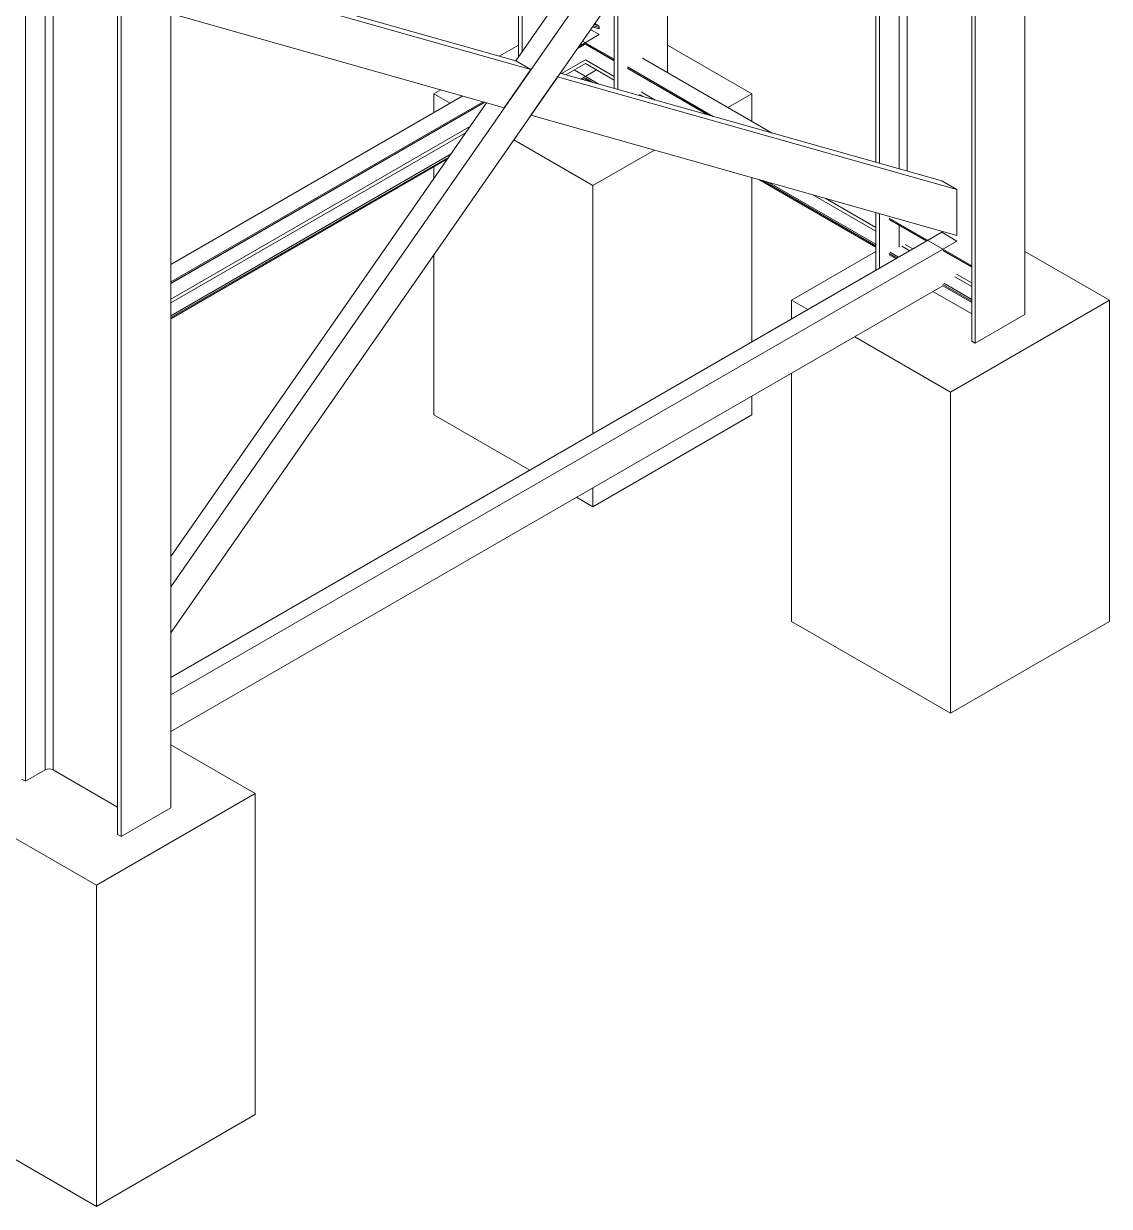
# Model space of a CAD drawing. Header units: millimetres. Extents: x 26816 to 90584, y 11074 to 56542.
# Drawn here: x 49165 to 51097, y 31359 to 33464 of the extents above; entities that cross this region are included whole.
import ezdxf

# ---------------------------------------------------------------- set-up
doc = ezdxf.new("R2010")
doc.units = ezdxf.units.MM
doc.layers.add('MAU_XAM', color=8, linetype='Continuous')
doc.layers.add('MAU_XANH', color=5, linetype='Continuous')

msp = doc.modelspace()

# ---------------------------------------------------------------- linework, layer by layer
at = {"layer": 'MAU_XAM', "linetype": 'Continuous', "lineweight": 0}
for p, q in [((50045.5, 33425.8), (50011.5, 33406.1)), ((50460.9, 33339), (50310.7, 33425.8)), ((49907.5, 33346.1), (49895.2, 33339)), ((49895.2, 33339), (49895.2, 33305.6)), ((49895.2, 33339), (49924.2, 33322.3)), ((50418.5, 33314.5), (50460.9, 33339)), ((50460.9, 33339), (50460.9, 33290)), ((50037.3, 33257), (50178.1, 33175.7)), ((50178.1, 33175.7), (50287.5, 33238.9)), ((49895.2, 33209.2), (49895.2, 33188.5)), ((50178.1, 33175.7), (50178.1, 32734.1)), ((50460.9, 33190), (50460.9, 32897.4)), ((49895.2, 33053), (49895.2, 32767.4)), ((50681.9, 33058.4), (50531.6, 32971.6)), ((51097.3, 32971.6), (50947.1, 33058.4)), ((50531.6, 32971.6), (50560.6, 32954.9)), ((50531.6, 32971.6), (50531.6, 32938.2)), ((50814.5, 32808.3), (51097.3, 32971.6)), ((51097.3, 32971.6), (51097.3, 32400)), ((50644.1, 32906.7), (50814.5, 32808.3)), ((50531.6, 32841.8), (50531.6, 32400)), ((50460.9, 32801), (50460.9, 32767.4)), ((50814.5, 32808.3), (50814.5, 32236.8)), ((49895.2, 32767.4), (50065.6, 32669.1)), ((50178.1, 32604.1), (50460.9, 32767.4)), ((50178.1, 32637.7), (50178.1, 32604.1)), ((50149, 32620.9), (50178.1, 32604.1)), ((50531.6, 32400), (50814.5, 32236.8)), ((50814.5, 32236.8), (51097.3, 32400)), ((49577, 32094), (49426.8, 32180.7)), ((49011.4, 32094), (49294.2, 31930.7)), ((49294.2, 31930.7), (49577, 32094)), ((49577, 32094), (49577, 31522.4)), ((49294.2, 31930.7), (49294.2, 31359.1)), ((49011.4, 31522.4), (49294.2, 31359.1)), ((49294.2, 31359.1), (49577, 31522.4))]:
    msp.add_line(p, q, dxfattribs=at)
at = {"layer": 'MAU_XANH', "linetype": 'Continuous', "lineweight": 0}
for p, q in [((50947.1, 32946.1), (50947.1, 36040.8)), ((50852.3, 32898.8), (50852.3, 35986.1)), ((50858.7, 32895.1), (50858.7, 35989.8)), ((49168, 32115.8), (49168, 35159.5)), ((49426.8, 32068.5), (49426.8, 35163.2)), ((49203, 32136), (49203, 35139.3)), ((49217.1, 32136), (49217.1, 35131.1)), ((49332, 32021.1), (49332, 35108.5)), ((49338.4, 32017.4), (49338.4, 35112.1)), ((49426.8, 32461.4), (50816.6, 34458.1)), ((50040.9, 33397.8), (50774.6, 34451.8)), ((49426.8, 32380), (50825.8, 34389.9)), ((50681.9, 33217), (50681.9, 34183.2)), ((50688.3, 33215.2), (50688.3, 34192.3)), ((50737.4, 33201.4), (50737.4, 34148.2)), ((50723.3, 33205.3), (50723.3, 34137.4)), ((50310.7, 33376.8), (50310.7, 33649.8)), ((50040.9, 33397.8), (49426.8, 33571)), ((50067.8, 33382.3), (49426.8, 33563.1)), ((50215.9, 33348.5), (50215.9, 33513.7)), ((50222.3, 33346.7), (50222.3, 33522.8)), ((50045.5, 33404.4), (50045.5, 33495)), ((50051.9, 33413.6), (50051.9, 33493.2)), ((50020.4, 33314.2), (49426.8, 33481.7)), ((50189.4, 33444.3), (50153, 33423.3)), ((50189.4, 33444.3), (50173.9, 33453.3)), ((50189.4, 33454.4), (50177.1, 33457.9)), ((50189.4, 33457), (50178.6, 33460)), ((50188, 33459.8), (50180, 33462.1)), ((50188, 33459.8), (50181.2, 33463.8)), ((50189.4, 33454.4), (50189.4, 33457)), ((50149.9, 33418.8), (50164.7, 33427.3)), ((50164.7, 33428), (50150.6, 33419.9)), ((50215.9, 33400.5), (50159.7, 33432.9)), ((50215.9, 33398.4), (50164.7, 33428)), ((50164.7, 33427.3), (50215.9, 33397.7)), ((50497.2, 33269.1), (50266.5, 33402.3)), ((50020.4, 33314.2), (50067.8, 33382.3)), ((50040.9, 33397.8), (50067.8, 33382.3)), ((50164.7, 33399.6), (50122, 33375)), ((50164.7, 33393.1), (50129.6, 33372.8)), ((50188.8, 33356.1), (50144.7, 33381.6)), ((50184.6, 33381.6), (50156.4, 33365.3)), ((50215.9, 33370), (50164.7, 33399.6)), ((50215.9, 33363.5), (50164.7, 33393.1)), ((50392.1, 33298.8), (50239.6, 33386.8)), ((50385.2, 33300.7), (50239.6, 33384.7)), ((50240, 33383.8), (50382.9, 33301.4)), ((50067.8, 33300.9), (50115.2, 33368.9)), ((50825.8, 33168.5), (50115.2, 33368.9)), ((50798.9, 33184), (50119.8, 33375.6)), ((50164.7, 33366.8), (50160.2, 33364.2)), ((50164.7, 33364.7), (50162.5, 33363.5)), ((50177.7, 33359.2), (50164.7, 33366.8)), ((50170.8, 33361.2), (50164.7, 33364.7)), ((50288.9, 33327.9), (50263.8, 33342.4)), ((49946.4, 33335.1), (49426.8, 33035.1)), ((49982.5, 33324.9), (49426.8, 33004.1)), ((49984.9, 33324.3), (49426.8, 33002.1)), ((49426.8, 33001.4), (49985.7, 33324)), ((49426.8, 32515.5), (49988.9, 33323.1)), ((50266.8, 33334.1), (50261, 33337.5)), ((50825.8, 33087.1), (50067.8, 33300.9)), ((49959.9, 33281.4), (49426.8, 32973.6)), ((49952.3, 33270.4), (49426.8, 32967.1)), ((49925.5, 33232), (49426.8, 32944.1)), ((49921.7, 33226.5), (49426.8, 32940.8)), ((49919.3, 33223.1), (49426.8, 32938.8)), ((50681.9, 33066.1), (50473.5, 33186.4)), ((50681.9, 33068.2), (50480.4, 33184.5)), ((50681.9, 33071.4), (50491.5, 33181.4)), ((50798.9, 33184), (50825.8, 33168.5)), ((50681.9, 33094.5), (50569.5, 33159.4)), ((50681.9, 33101), (50591.6, 33153.1)), ((50825.8, 33168.5), (50825.8, 33087.1)), ((50681.9, 33024.9), (50681.9, 33127.7)), ((50688.3, 33028.6), (50688.3, 33125.9)), ((50852.3, 33033.1), (50705.6, 33117.8)), ((50772.4, 33077.2), (50705.6, 33115.7)), ((50706, 33114.8), (50771.8, 33076.8)), ((50798.9, 33092.5), (49426.8, 32300.4)), ((50723.3, 33066.3), (50723.3, 33104.9)), ((50798.9, 33092.5), (50825.8, 33077)), ((50825.8, 33077), (49426.8, 32269.3)), ((50742.1, 33059.7), (50728, 33067.9)), ((50747.8, 33063), (50734.1, 33070.9)), ((50719.4, 33046.5), (50705.6, 33054.5)), ((50717.6, 33045.5), (50705.6, 33052.5)), ((50722.2, 33048.2), (50707, 33056.9)), ((50852.3, 33031), (50801, 33060.6)), ((50801.5, 33059.7), (50852.3, 33030.4)), ((50852.3, 32973.1), (50802.5, 33001.8)), ((50852.3, 32996.1), (50822.4, 33013.4)), ((50852.3, 33002.6), (50825.2, 33018.3)), ((50801, 32997.4), (49426.8, 32204)), ((50852.3, 32947.3), (50783.4, 32987.1)), ((50852.3, 32969.8), (50801, 32999.4)), ((50852.3, 32967.8), (50801, 32997.4)), ((50947.1, 32946.1), (50858.7, 32895.1)), ((50858.7, 32895.1), (50852.3, 32898.8)), ((49168, 32115.8), (49161.6, 32119.5)), ((49203, 32136), (49168, 32115.8)), ((49332, 32069.7), (49217.1, 32136)), ((49426.8, 32068.5), (49338.4, 32017.4)), ((49338.4, 32017.4), (49332, 32021.1))]:
    msp.add_line(p, q, dxfattribs=at)
msp.add_arc((49210.1, 32122.4), 15.4, 62.6097, 117.3903, dxfattribs=at)
msp.add_ellipse((50188, 33457.8), major_axis=(-0.77, 2.15), ratio=0.551091, start_param=4.136122, end_param=5.706918, dxfattribs=at)

doc.saveas('drawing.dxf')
